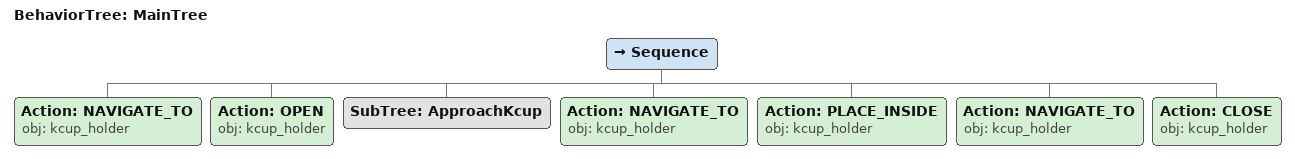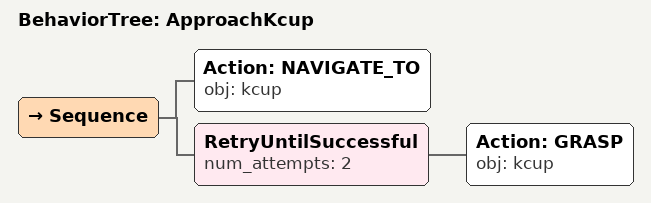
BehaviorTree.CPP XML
<root main_tree_to_execute="MainTree">
  <BehaviorTree ID="MainTree">
    <Sequence>
      <!-- Navigate to kcup_holder -->
      <Action ID="NAVIGATE_TO" obj="kcup_holder" />
      <!-- Open kcup_holder -->
      <Action ID="OPEN" obj="kcup_holder" />
      <!-- Execute subtree ApproachKcup -->
      <SubTree ID="ApproachKcup" />
      <!-- Navigate to kcup_holder -->
      <Action ID="NAVIGATE_TO" obj="kcup_holder" />
      <!-- Place inside kcup_holder -->
      <Action ID="PLACE_INSIDE" obj="kcup_holder" />
      <!-- Navigate to kcup_holder -->
      <Action ID="NAVIGATE_TO" obj="kcup_holder" />
      <!-- Close kcup_holder -->
      <Action ID="CLOSE" obj="kcup_holder" />
    </Sequence>
  </BehaviorTree>
  <!-- Subtree definition ApproachKcup -->
  <BehaviorTree ID="ApproachKcup">
    <Sequence>
      <!-- Navigate to kcup -->
      <Action ID="NAVIGATE_TO" obj="kcup" />
      <!-- Retry GRASP kcup up to 2 attempts -->
      <RetryUntilSuccessful num_attempts="2">
        <!-- Grasp kcup -->
        <Action ID="GRASP" obj="kcup" />
      </RetryUntilSuccessful>
    </Sequence>
  </BehaviorTree>
</root>
